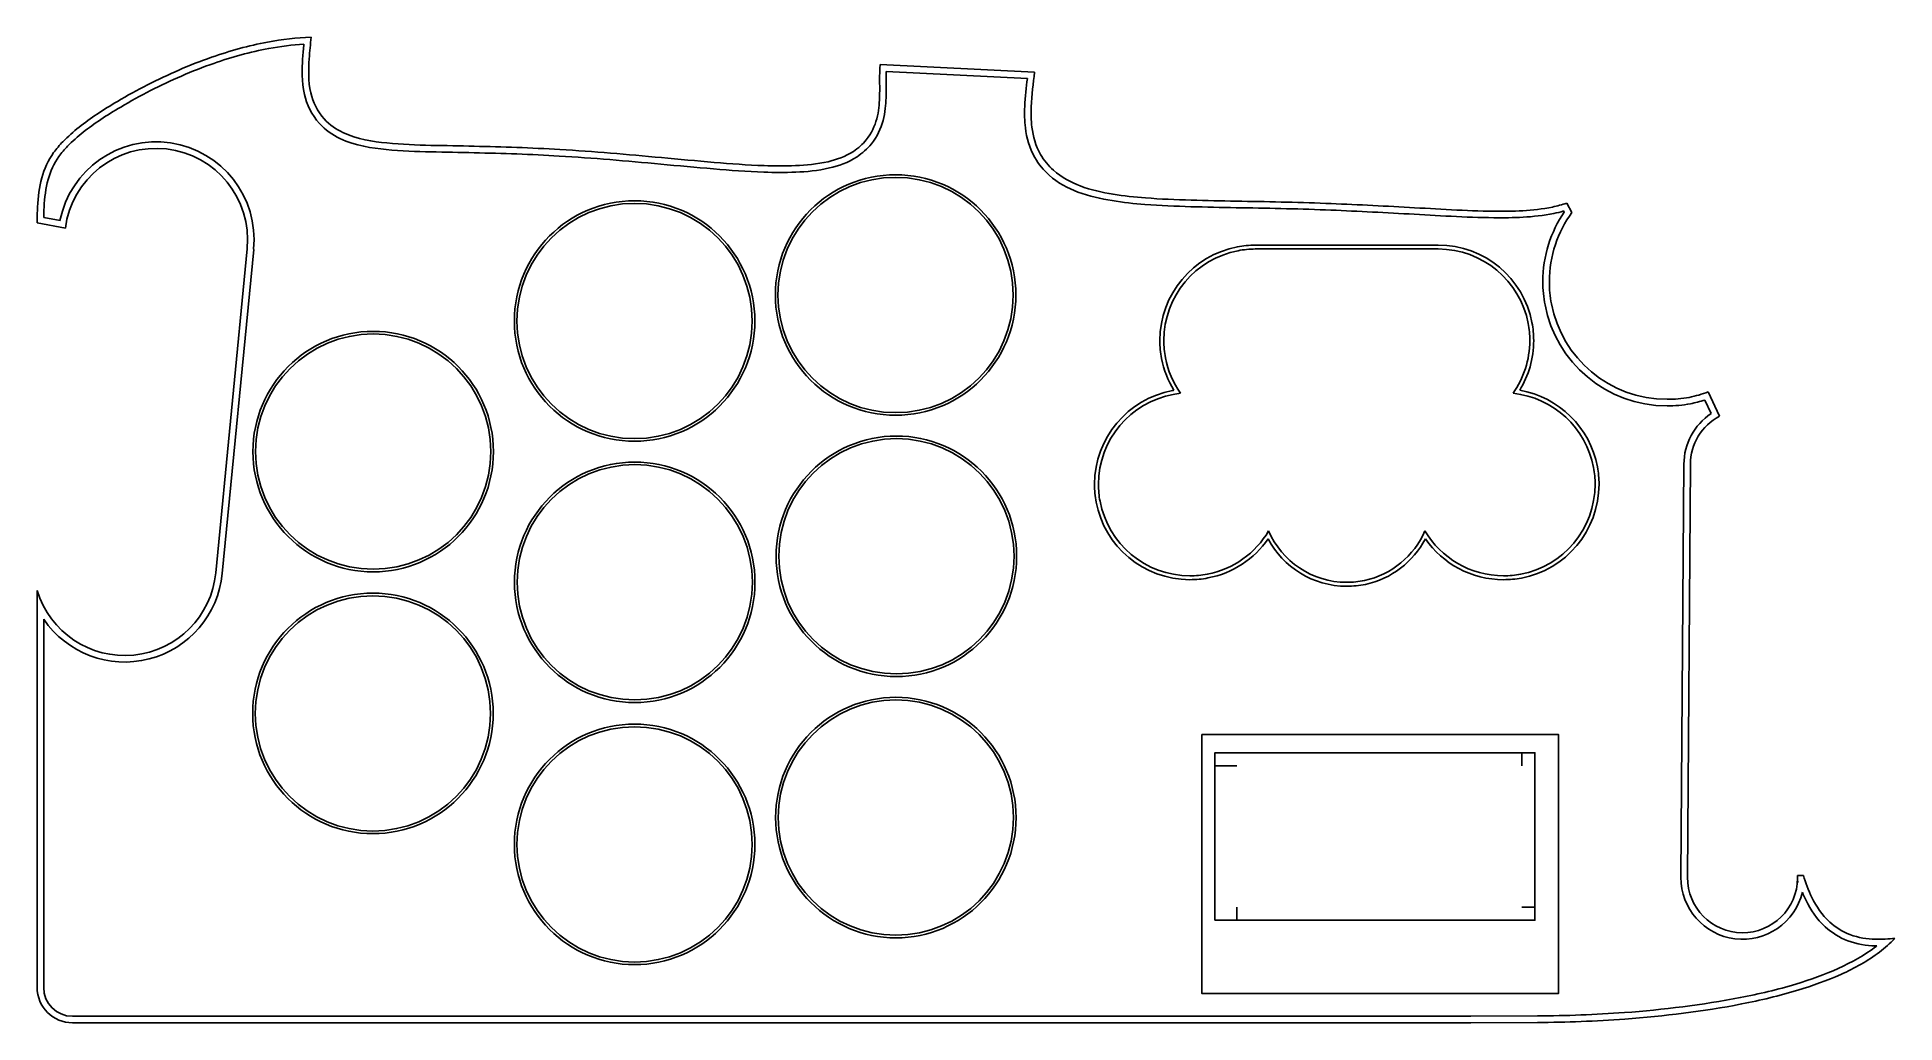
# Model space of a CAD drawing. Header units: millimetres. Extents: x -152 to -10, y 6 to 81.
import ezdxf

# ---------------------------------------------------------------- set-up
doc = ezdxf.new("R2010")
doc.units = ezdxf.units.MM
doc.layers.get('0').update_dxf_attribs({"linetype": 'CONTINUOUS'})

msp = doc.modelspace()

# ---------------------------------------------------------------- linework, layer by layer
for p, q in [((-75.8, 78.42), (-87.61, 79.01)), ((-87.61, 79.01), (-75.8, 78.42)), ((-87.14, 78.49), (-76.35, 77.95)), ((-34.68, 67.7), (-35.08, 68.41)), ((-35.08, 68.41), (-34.68, 67.7)), ((-152.11, 66.9), (-149.95, 66.49)), ((-149.95, 66.49), (-152.11, 66.9)), ((-150.36, 67.08), (-151.61, 67.31)), ((-35.31, 67.81), (-35.27, 67.73)), ((-136.04, 64.92), (-138.44, 40.12)), ((-138.44, 40.12), (-136.04, 64.92)), ((-137.95, 40.07), (-135.54, 64.87)), ((-58.91, 65.2), (-44.91, 65.2)), ((-58.91, 64.9), (-44.91, 64.9)), ((-44.91, 64.9), (-58.91, 64.9)), ((-24.52, 53.34), (-24.04, 52.31)), ((-23.4, 52.11), (-24.25, 53.96)), ((-24.25, 53.96), (-23.4, 52.11)), ((-26.12, 48.43), (-26.35, 16.83)), ((-25.85, 16.83), (-25.62, 48.42)), ((-25.62, 48.42), (-25.85, 16.83)), ((-25.62, 48.42), (-25.85, 16.83)), ((-152.11, 38.77), (-152.11, 35.4)), ((-152.11, 35.4), (-152.11, 38.77)), ((-151.61, 35.4), (-151.61, 36.57)), ((-152.11, 35.4), (-152.11, 8.4)), ((-152.11, 8.4), (-152.11, 35.4)), ((-151.61, 8.4), (-151.61, 35.4)), ((-38.51, 25.35), (-38.51, 26.35)), ((-61, 25.35), (-62, 25.35)), ((-60.31, 25.35), (-61, 25.35)), ((-16.97, 16.98), (-17.42, 16.98)), ((-17.42, 16.98), (-17.42, 16.77)), ((-17.42, 16.98), (-16.97, 16.98)), ((-17.42, 16.77), (-17.42, 16.98)), ((-17.42, 16.48), (-17.34, 16.48)), ((-60.31, 14.55), (-60.31, 13.55)), ((-38.51, 14.55), (-37.51, 14.55)), ((-42.42, 6.2), (-149.41, 6.2)), ((-149.41, 5.7), (-42.41, 5.7)), ((-42.41, 5.7), (-149.41, 5.7)), ((-37.33, 6.22), (-42.42, 6.2)), ((-42.41, 5.7), (-37.33, 5.72)), ((-37.33, 5.72), (-42.41, 5.7))]:
    msp.add_line(p, q)
for points in [[(-63.01, 27.75), (-63.01, 7.95), (-35.71, 7.95), (-35.71, 27.75)], [(-62, 13.55), (-37.51, 13.55), (-37.51, 26.36), (-62, 26.36)]]:
    msp.add_lwpolyline(points, close=True)
for centre, radius in [((-86.43, 61.38), 9.2), ((-86.43, 61.38), 9), ((-86.43, 61.38), 9), ((-106.4, 59.39), 9.2), ((-106.4, 59.39), 9), ((-106.4, 59.39), 9), ((-126.4, 49.4), 9.2), ((-126.4, 49.4), 9), ((-126.4, 49.4), 9), ((-86.37, 41.39), 9.2), ((-86.37, 41.39), 9), ((-86.37, 41.39), 9), ((-106.39, 39.4), 9.2), ((-106.39, 39.4), 9), ((-106.39, 39.4), 9), ((-126.42, 29.37), 9.2), ((-126.42, 29.37), 9), ((-126.42, 29.37), 9), ((-86.41, 21.4), 9.2), ((-86.41, 21.4), 9), ((-86.41, 21.4), 9), ((-106.4, 19.35), 9.2), ((-106.4, 19.35), 9), ((-106.4, 19.35), 9)]:
    msp.add_circle(centre, radius)
for centre, radius, start, end in [((-143.01, 65.6), 7.5, -5.5286, 168.6056), ((-143.01, 65.6), 7, -5.5286, 172.6447), ((-143.01, 65.6), 7, -5.5286, 172.6447), ((-21.41, 48.4), 4.71, 123.9025, 179.599), ((-21.41, 48.4), 4.21, 118.1438, 179.599), ((-21.41, 48.4), 4.21, 118.1438, 179.599), ((-145.41, 40.8), 7, 196.8575, 354.4714), ((-145.41, 40.8), 7, 196.8575, 354.4714), ((-145.41, 40.8), 7.5, 214.2524, 354.4714), ((-21.63, 16.8), 4.71, 179.599, 346.3159), ((-21.63, 16.8), 4.21, 179.599, 359.599), ((-21.63, 16.8), 4.21, 179.599, 359.599), ((-149.41, 8.4), 2.7, 179.9901, 270), ((-149.41, 8.4), 2.7, 179.9901, 270), ((-149.41, 8.4), 2.2, 180.0063, 270)]:
    msp.add_arc(centre, radius, start, end)
for points, knots in [([(-152.11, 66.9), (-152.11, 67.31), (-152.1, 67.71), (-152.08, 68.11), (-152.04, 68.89), (-151.94, 69.63), (-151.75, 70.34), (-151.57, 71.02), (-151.26, 71.69), (-150.85, 72.27), (-150.64, 72.56), (-150.4, 72.85), (-150.14, 73.11), (-149.38, 73.89), (-148.47, 74.59), (-147.52, 75.22), (-147.02, 75.56), (-146.5, 75.88), (-145.97, 76.19), (-144.46, 77.09), (-142.88, 77.89), (-141.26, 78.59), (-140.44, 78.95), (-139.61, 79.28), (-138.76, 79.57), (-137.36, 80.06), (-135.93, 80.46), (-134.48, 80.73), (-133.37, 80.94), (-132.26, 81.07), (-131.15, 81.11)], [0, 0, 0, 0, 0.12709, 0.12709, 0.12709, 0.372273, 0.372273, 0.372273, 0.620008, 0.620008, 0.620008, 0.746155, 0.746155, 0.746155, 1.101649, 1.101649, 1.101649, 1.289127, 1.289127, 1.289127, 1.828521, 1.828521, 1.828521, 2.103423, 2.103423, 2.103423, 2.561579, 2.561579, 2.561579, 2.91003, 2.91003, 2.91003, 2.91003]), ([(-152.11, 66.9), (-152.11, 67.31), (-152.1, 67.71), (-152.08, 68.11), (-152.04, 68.89), (-151.94, 69.63), (-151.75, 70.34), (-151.57, 71.02), (-151.26, 71.69), (-150.85, 72.27), (-150.64, 72.56), (-150.4, 72.85), (-150.14, 73.11), (-149.38, 73.89), (-148.47, 74.59), (-147.52, 75.22), (-147.02, 75.56), (-146.5, 75.88), (-145.97, 76.19), (-144.46, 77.09), (-142.88, 77.89), (-141.26, 78.59), (-140.44, 78.95), (-139.61, 79.28), (-138.76, 79.57), (-137.36, 80.06), (-135.93, 80.46), (-134.48, 80.73), (-133.37, 80.94), (-132.26, 81.07), (-131.15, 81.11)], [0, 0, 0, 0, 0.12709, 0.12709, 0.12709, 0.372273, 0.372273, 0.372273, 0.620008, 0.620008, 0.620008, 0.746155, 0.746155, 0.746155, 1.101649, 1.101649, 1.101649, 1.289127, 1.289127, 1.289127, 1.828521, 1.828521, 1.828521, 2.103423, 2.103423, 2.103423, 2.561579, 2.561579, 2.561579, 2.91003, 2.91003, 2.91003, 2.91003]), ([(-131.15, 81.11), (-131.19, 80.57), (-131.26, 80.02), (-131.3, 79.44), (-131.35, 78.64), (-131.38, 77.76), (-131.17, 76.84), (-131, 76.13), (-130.68, 75.43), (-130.15, 74.85), (-129.73, 74.39), (-129.24, 74.05), (-128.72, 73.81), (-127.6, 73.27), (-126.42, 73.11), (-125.35, 73.01), (-124.21, 72.9), (-123.08, 72.86), (-121.98, 72.83), (-120.87, 72.81), (-119.76, 72.79), (-118.67, 72.76), (-116.49, 72.72), (-114.31, 72.64), (-112.13, 72.51), (-109.54, 72.36), (-106.95, 72.13), (-104.35, 71.89), (-103.01, 71.77), (-101.66, 71.64), (-100.31, 71.53), (-99.05, 71.42), (-97.78, 71.32), (-96.49, 71.28), (-95.71, 71.25), (-94.91, 71.24), (-94.1, 71.28), (-93.29, 71.31), (-92.45, 71.39), (-91.6, 71.58), (-90.96, 71.74), (-90.28, 71.97), (-89.65, 72.37), (-89.29, 72.61), (-88.95, 72.9), (-88.67, 73.26), (-88.28, 73.75), (-88.02, 74.31), (-87.87, 74.87), (-87.72, 75.43), (-87.68, 75.98), (-87.66, 76.48), (-87.63, 77.26), (-87.67, 77.97), (-87.64, 78.61), (-87.63, 78.75), (-87.62, 78.88), (-87.61, 79.01)], [-5.481212, -5.481212, -5.481212, -5.481212, -5.315635, -5.315635, -5.315635, -5.084273, -5.084273, -5.084273, -4.908945, -4.908945, -4.908945, -4.769682, -4.769682, -4.769682, -4.456067, -4.456067, -4.456067, -4.126073, -4.126073, -4.126073, -3.79608, -3.79608, -3.79608, -3.136094, -3.136094, -3.136094, -2.35207, -2.35207, -2.35207, -1.948082, -1.948082, -1.948082, -1.568047, -1.568047, -1.568047, -1.335906, -1.335906, -1.335906, -1.103765, -1.103765, -1.103765, -0.927078, -0.927078, -0.927078, -0.825814, -0.825814, -0.825814, -0.686463, -0.686463, -0.686463, -0.545984, -0.545984, -0.545984, -0.331604, -0.331604, -0.331604, -0.284995, -0.284995, -0.284995, -0.284995]), ([(-131.15, 81.11), (-131.19, 80.57), (-131.26, 80.02), (-131.3, 79.44), (-131.35, 78.64), (-131.38, 77.76), (-131.17, 76.84), (-131, 76.13), (-130.68, 75.43), (-130.15, 74.85), (-129.73, 74.39), (-129.24, 74.05), (-128.72, 73.81), (-127.6, 73.27), (-126.42, 73.11), (-125.35, 73.01), (-124.21, 72.9), (-123.08, 72.86), (-121.98, 72.83), (-120.87, 72.81), (-119.76, 72.79), (-118.67, 72.76), (-116.49, 72.72), (-114.31, 72.64), (-112.13, 72.51), (-109.54, 72.36), (-106.95, 72.13), (-104.35, 71.89), (-103.01, 71.77), (-101.66, 71.64), (-100.31, 71.53), (-99.05, 71.42), (-97.78, 71.32), (-96.49, 71.28), (-95.71, 71.25), (-94.91, 71.24), (-94.1, 71.28), (-93.29, 71.31), (-92.45, 71.39), (-91.6, 71.58), (-90.96, 71.74), (-90.28, 71.97), (-89.65, 72.37), (-89.29, 72.61), (-88.95, 72.9), (-88.67, 73.26), (-88.28, 73.75), (-88.02, 74.31), (-87.87, 74.87), (-87.72, 75.43), (-87.68, 75.98), (-87.66, 76.48), (-87.63, 77.26), (-87.67, 77.97), (-87.64, 78.61), (-87.63, 78.75), (-87.62, 78.88), (-87.61, 79.01)], [-5.481212, -5.481212, -5.481212, -5.481212, -5.315635, -5.315635, -5.315635, -5.084273, -5.084273, -5.084273, -4.908945, -4.908945, -4.908945, -4.769682, -4.769682, -4.769682, -4.456067, -4.456067, -4.456067, -4.126073, -4.126073, -4.126073, -3.79608, -3.79608, -3.79608, -3.136094, -3.136094, -3.136094, -2.35207, -2.35207, -2.35207, -1.948082, -1.948082, -1.948082, -1.568047, -1.568047, -1.568047, -1.335906, -1.335906, -1.335906, -1.103765, -1.103765, -1.103765, -0.927078, -0.927078, -0.927078, -0.825814, -0.825814, -0.825814, -0.686463, -0.686463, -0.686463, -0.545984, -0.545984, -0.545984, -0.331604, -0.331604, -0.331604, -0.284995, -0.284995, -0.284995, -0.284995]), ([(-151.61, 67.31), (-151.6, 67.57), (-151.59, 67.83), (-151.58, 68.09), (-151.54, 68.84), (-151.45, 69.55), (-151.27, 70.21), (-151.11, 70.83), (-150.81, 71.45), (-150.44, 71.98), (-150.25, 72.25), (-150.02, 72.51), (-149.78, 72.77), (-149.06, 73.51), (-148.18, 74.18), (-147.24, 74.81), (-146.75, 75.14), (-146.24, 75.45), (-145.72, 75.76), (-144.22, 76.65), (-142.67, 77.44), (-141.07, 78.13), (-140.25, 78.49), (-139.43, 78.81), (-138.6, 79.1), (-137.22, 79.59), (-135.81, 79.97), (-134.39, 80.24), (-133.49, 80.4), (-132.59, 80.52), (-131.7, 80.58)], [0.043818, 0.043818, 0.043818, 0.043818, 0.12709, 0.12709, 0.12709, 0.372273, 0.372273, 0.372273, 0.620008, 0.620008, 0.620008, 0.746155, 0.746155, 0.746155, 1.101649, 1.101649, 1.101649, 1.289127, 1.289127, 1.289127, 1.828521, 1.828521, 1.828521, 2.103423, 2.103423, 2.103423, 2.561579, 2.561579, 2.561579, 2.848821, 2.848821, 2.848821, 2.848821]), ([(-131.7, 80.58), (-131.73, 80.22), (-131.77, 79.86), (-131.8, 79.47), (-131.85, 78.66), (-131.88, 77.72), (-131.66, 76.73), (-131.48, 75.95), (-131.12, 75.17), (-130.52, 74.51), (-130.05, 74), (-129.5, 73.62), (-128.94, 73.36), (-127.72, 72.78), (-126.48, 72.62), (-125.4, 72.51), (-124.24, 72.4), (-123.1, 72.36), (-121.99, 72.33), (-120.88, 72.31), (-119.77, 72.29), (-118.68, 72.26), (-116.5, 72.22), (-114.33, 72.14), (-112.16, 72.01), (-109.58, 71.86), (-107, 71.64), (-104.4, 71.39), (-103.06, 71.27), (-101.71, 71.14), (-100.36, 71.03), (-99.08, 70.92), (-97.81, 70.83), (-96.51, 70.78), (-95.72, 70.75), (-94.9, 70.74), (-94.07, 70.78), (-93.25, 70.81), (-92.38, 70.89), (-91.49, 71.1), (-90.81, 71.26), (-90.07, 71.5), (-89.38, 71.96), (-88.98, 72.22), (-88.6, 72.55), (-88.28, 72.95), (-87.84, 73.5), (-87.55, 74.12), (-87.39, 74.74), (-87.23, 75.36), (-87.18, 75.94), (-87.16, 76.46), (-87.13, 77.23), (-87.17, 77.91), (-87.14, 78.49)], [-5.422235, -5.422235, -5.422235, -5.422235, -5.315635, -5.315635, -5.315635, -5.084273, -5.084273, -5.084273, -4.908945, -4.908945, -4.908945, -4.769682, -4.769682, -4.769682, -4.456067, -4.456067, -4.456067, -4.126073, -4.126073, -4.126073, -3.79608, -3.79608, -3.79608, -3.136094, -3.136094, -3.136094, -2.35207, -2.35207, -2.35207, -1.948082, -1.948082, -1.948082, -1.568047, -1.568047, -1.568047, -1.335906, -1.335906, -1.335906, -1.103765, -1.103765, -1.103765, -0.927078, -0.927078, -0.927078, -0.825814, -0.825814, -0.825814, -0.686463, -0.686463, -0.686463, -0.545984, -0.545984, -0.545984, -0.34277, -0.34277, -0.34277, -0.34277]), ([(-75.8, 78.42), (-75.88, 77.59), (-76.02, 76.71), (-76.05, 75.77), (-76.08, 75.27), (-76.07, 74.76), (-76, 74.23), (-75.92, 73.52), (-75.72, 72.8), (-75.34, 72.14), (-75.08, 71.68), (-74.74, 71.27), (-74.35, 70.92), (-73.73, 70.37), (-73.02, 70), (-72.31, 69.73), (-71.47, 69.41), (-70.61, 69.23), (-69.79, 69.09), (-68.96, 68.95), (-68.13, 68.87), (-67.32, 68.81), (-64.98, 68.63), (-62.66, 68.61), (-60.37, 68.56), (-58.08, 68.52), (-55.8, 68.48), (-53.51, 68.39), (-51.38, 68.31), (-49.25, 68.2), (-47.12, 68.08), (-44.98, 67.96), (-42.83, 67.82), (-40.65, 67.79), (-39.92, 67.79), (-39.19, 67.79), (-38.45, 67.83), (-37.7, 67.87), (-36.94, 67.95), (-36.17, 68.11), (-35.81, 68.19), (-35.45, 68.28), (-35.08, 68.41)], [-5.710381, -5.710381, -5.710381, -5.710381, -5.449119, -5.449119, -5.449119, -5.310926, -5.310926, -5.310926, -5.12988, -5.12988, -5.12988, -5.005191, -5.005191, -5.005191, -4.803509, -4.803509, -4.803509, -4.563029, -4.563029, -4.563029, -4.322548, -4.322548, -4.322548, -3.633886, -3.633886, -3.633886, -2.945224, -2.945224, -2.945224, -2.302466, -2.302466, -2.302466, -1.659708, -1.659708, -1.659708, -1.445906, -1.445906, -1.445906, -1.232105, -1.232105, -1.232105, -1.132045, -1.132045, -1.132045, -1.132045]), ([(-75.8, 78.42), (-75.88, 77.59), (-76.02, 76.71), (-76.05, 75.77), (-76.08, 75.27), (-76.07, 74.76), (-76, 74.23), (-75.92, 73.52), (-75.72, 72.8), (-75.34, 72.14), (-75.08, 71.68), (-74.74, 71.27), (-74.35, 70.92), (-73.73, 70.37), (-73.02, 70), (-72.31, 69.73), (-71.47, 69.41), (-70.61, 69.23), (-69.79, 69.09), (-68.96, 68.95), (-68.13, 68.87), (-67.32, 68.81), (-64.98, 68.63), (-62.66, 68.61), (-60.37, 68.56), (-58.08, 68.52), (-55.8, 68.48), (-53.51, 68.39), (-51.38, 68.31), (-49.25, 68.2), (-47.12, 68.08), (-44.98, 67.96), (-42.83, 67.82), (-40.65, 67.79), (-39.92, 67.79), (-39.19, 67.79), (-38.45, 67.83), (-37.7, 67.87), (-36.94, 67.95), (-36.17, 68.11), (-35.81, 68.19), (-35.45, 68.28), (-35.08, 68.41)], [-5.710381, -5.710381, -5.710381, -5.710381, -5.449119, -5.449119, -5.449119, -5.310926, -5.310926, -5.310926, -5.12988, -5.12988, -5.12988, -5.005191, -5.005191, -5.005191, -4.803509, -4.803509, -4.803509, -4.563029, -4.563029, -4.563029, -4.322548, -4.322548, -4.322548, -3.633886, -3.633886, -3.633886, -2.945224, -2.945224, -2.945224, -2.302466, -2.302466, -2.302466, -1.659708, -1.659708, -1.659708, -1.445906, -1.445906, -1.445906, -1.232105, -1.232105, -1.232105, -1.132045, -1.132045, -1.132045, -1.132045]), ([(-76.35, 77.95), (-76.43, 77.28), (-76.52, 76.56), (-76.55, 75.79), (-76.58, 75.28), (-76.57, 74.73), (-76.5, 74.16), (-76.41, 73.41), (-76.19, 72.63), (-75.77, 71.89), (-75.48, 71.38), (-75.11, 70.93), (-74.69, 70.55), (-74.01, 69.94), (-73.23, 69.54), (-72.48, 69.26), (-71.6, 68.93), (-70.71, 68.73), (-69.87, 68.6), (-69.02, 68.46), (-68.18, 68.37), (-67.35, 68.31), (-65, 68.13), (-62.66, 68.11), (-60.38, 68.06), (-58.09, 68.02), (-55.81, 67.98), (-53.53, 67.89), (-51.41, 67.81), (-49.28, 67.7), (-47.14, 67.58), (-45.02, 67.46), (-42.85, 67.32), (-40.65, 67.29), (-39.92, 67.29), (-39.17, 67.29), (-38.42, 67.33), (-37.66, 67.38), (-36.87, 67.45), (-36.07, 67.62), (-35.82, 67.67), (-35.57, 67.73), (-35.31, 67.81)], [-5.65565, -5.65565, -5.65565, -5.65565, -5.449119, -5.449119, -5.449119, -5.310926, -5.310926, -5.310926, -5.12988, -5.12988, -5.12988, -5.005191, -5.005191, -5.005191, -4.803509, -4.803509, -4.803509, -4.563029, -4.563029, -4.563029, -4.322548, -4.322548, -4.322548, -3.633886, -3.633886, -3.633886, -2.945224, -2.945224, -2.945224, -2.302466, -2.302466, -2.302466, -1.659708, -1.659708, -1.659708, -1.445906, -1.445906, -1.445906, -1.232105, -1.232105, -1.232105, -1.166407, -1.166407, -1.166407, -1.166407]), ([(-58.91, 65.2), (-59.38, 65.2), (-59.84, 65.15), (-60.28, 65.07), (-63.66, 64.42), (-66.21, 61.44), (-66.21, 57.9)], [0, 0, 0, 0, 0.116624, 0.116624, 0.116624, 1, 1, 1, 1]), ([(-58.91, 64.9), (-59.36, 64.9), (-59.8, 64.85), (-60.23, 64.77), (-63.47, 64.15), (-65.91, 61.3), (-65.91, 57.9)], [0, 0, 0, 0, 0.116624, 0.116624, 0.116624, 1, 1, 1, 1]), ([(-58.91, 64.9), (-59.36, 64.9), (-59.8, 64.85), (-60.23, 64.77), (-63.47, 64.15), (-65.91, 61.3), (-65.91, 57.9)], [0, 0, 0, 0, 0.116624, 0.116624, 0.116624, 1, 1, 1, 1]), ([(-37.61, 57.9), (-37.61, 58.36), (-37.65, 58.82), (-37.74, 59.27), (-38.38, 62.65), (-41.36, 65.2), (-44.91, 65.2)], [0, 0, 0, 0, 0.116608, 0.116608, 0.116608, 1, 1, 1, 1]), ([(-37.91, 57.9), (-37.91, 58.34), (-37.95, 58.79), (-38.03, 59.21), (-38.65, 62.45), (-41.51, 64.9), (-44.91, 64.9)], [0, 0, 0, 0, 0.116608, 0.116608, 0.116608, 1, 1, 1, 1]), ([(-37.91, 57.9), (-37.91, 58.34), (-37.95, 58.79), (-38.03, 59.21), (-38.65, 62.45), (-41.51, 64.9), (-44.91, 64.9)], [0, 0, 0, 0, 0.116608, 0.116608, 0.116608, 1, 1, 1, 1]), ([(-36.91, 62.4), (-36.91, 61.79), (-36.85, 61.19), (-36.74, 60.62), (-35.91, 56.22), (-32.03, 52.9), (-27.41, 52.9)], [0, 0, 0, 0, 0.115987, 0.115987, 0.115987, 1, 1, 1, 1]), ([(-36.41, 62.4), (-36.41, 61.82), (-36.36, 61.26), (-36.25, 60.71), (-35.46, 56.54), (-31.79, 53.4), (-27.41, 53.4)], [0, 0, 0, 0, 0.115987, 0.115987, 0.115987, 1, 1, 1, 1]), ([(-36.41, 62.4), (-36.41, 61.82), (-36.36, 61.26), (-36.25, 60.71), (-35.46, 56.54), (-31.79, 53.4), (-27.41, 53.4)], [0, 0, 0, 0, 0.115987, 0.115987, 0.115987, 1, 1, 1, 1]), ([(-66.21, 57.9), (-66.21, 57.43), (-66.17, 56.97), (-66.08, 56.52), (-65.91, 55.65), (-65.59, 54.83), (-65.14, 54.09)], [0, 0, 0, 0, 0.116636, 0.116636, 0.116636, 0.3455285, 0.3455285, 0.3455285, 0.3455285]), ([(-65.91, 57.9), (-65.91, 57.45), (-65.87, 57.01), (-65.79, 56.58), (-65.6, 55.58), (-65.19, 54.66), (-64.63, 53.86)], [0, 0, 0, 0, 0.116636, 0.116636, 0.116636, 0.3887481, 0.3887481, 0.3887481, 0.3887481]), ([(-65.91, 57.9), (-65.91, 57.45), (-65.87, 57.01), (-65.79, 56.58), (-65.6, 55.58), (-65.19, 54.66), (-64.63, 53.86)], [0, 0, 0, 0, 0.116636, 0.116636, 0.116636, 0.3887481, 0.3887481, 0.3887481, 0.3887481]), ([(-65.14, 54.09), (-65.18, 54.09), (-65.21, 54.08), (-65.25, 54.07), (-68.64, 53.44), (-71.21, 50.46), (-71.21, 46.9)], [0.1041127, 0.1041127, 0.1041127, 0.1041127, 0.1134541, 0.1134541, 0.1134541, 1, 1, 1, 1]), ([(-32.61, 46.9), (-32.61, 47.35), (-32.65, 47.8), (-32.73, 48.23), (-33.29, 51.23), (-35.68, 53.58), (-38.68, 54.09)], [0, 0, 0, 0, 0.1134521, 0.1134521, 0.1134521, 0.8958332, 0.8958332, 0.8958332, 0.8958332]), ([(-64.63, 53.86), (-64.82, 53.84), (-65.01, 53.81), (-65.19, 53.78), (-68.45, 53.17), (-70.91, 50.31), (-70.91, 46.9)], [0.0627506, 0.0627506, 0.0627506, 0.0627506, 0.1134541, 0.1134541, 0.1134541, 1, 1, 1, 1]), ([(-64.63, 53.86), (-64.82, 53.84), (-65.01, 53.81), (-65.19, 53.78), (-68.45, 53.17), (-70.91, 50.31), (-70.91, 46.9)], [0.0627506, 0.0627506, 0.0627506, 0.0627506, 0.1134541, 0.1134541, 0.1134541, 1, 1, 1, 1]), ([(-32.91, 46.9), (-32.91, 47.33), (-32.95, 47.76), (-33.03, 48.18), (-33.59, 51.2), (-36.1, 53.54), (-39.19, 53.86)], [0, 0, 0, 0, 0.1134521, 0.1134521, 0.1134521, 0.9372548, 0.9372548, 0.9372548, 0.9372548]), ([(-32.91, 46.9), (-32.91, 47.33), (-32.95, 47.76), (-33.03, 48.18), (-33.59, 51.2), (-36.1, 53.54), (-39.19, 53.86)], [0, 0, 0, 0, 0.1134521, 0.1134521, 0.1134521, 0.9372548, 0.9372548, 0.9372548, 0.9372548]), ([(-27.41, 53.4), (-26.83, 53.4), (-26.27, 53.45), (-25.72, 53.55), (-25.21, 53.65), (-24.72, 53.79), (-24.25, 53.96)], [0, 0, 0, 0, 0.116527, 0.116527, 0.116527, 0.2234417, 0.2234417, 0.2234417, 0.2234417]), ([(-27.41, 53.4), (-26.83, 53.4), (-26.27, 53.45), (-25.72, 53.55), (-25.21, 53.65), (-24.72, 53.79), (-24.25, 53.96)], [0, 0, 0, 0, 0.116527, 0.116527, 0.116527, 0.2234417, 0.2234417, 0.2234417, 0.2234417]), ([(-27.41, 52.9), (-26.8, 52.9), (-26.2, 52.95), (-25.62, 53.06), (-25.25, 53.14), (-24.88, 53.23), (-24.52, 53.34)], [0, 0, 0, 0, 0.116527, 0.116527, 0.116527, 0.1922505, 0.1922505, 0.1922505, 0.1922505]), ([(-71.21, 46.9), (-71.21, 46.43), (-71.17, 45.98), (-71.08, 45.54), (-70.45, 42.15), (-67.46, 39.6), (-63.91, 39.6)], [0, 0, 0, 0, 0.11504, 0.11504, 0.11504, 1, 1, 1, 1]), ([(-70.91, 46.9), (-70.91, 46.45), (-70.87, 46.02), (-70.79, 45.6), (-70.18, 42.35), (-67.32, 39.9), (-63.91, 39.9)], [0, 0, 0, 0, 0.11504, 0.11504, 0.11504, 1, 1, 1, 1]), ([(-70.91, 46.9), (-70.91, 46.45), (-70.87, 46.02), (-70.79, 45.6), (-70.18, 42.35), (-67.32, 39.9), (-63.91, 39.9)], [0, 0, 0, 0, 0.11504, 0.11504, 0.11504, 1, 1, 1, 1]), ([(-39.91, 39.9), (-39.47, 39.9), (-39.03, 39.94), (-38.61, 40.02), (-35.36, 40.63), (-32.91, 43.48), (-32.91, 46.9)], [0, 0, 0, 0, 0.115038, 0.115038, 0.115038, 1, 1, 1, 1]), ([(-39.91, 39.9), (-39.47, 39.9), (-39.03, 39.94), (-38.61, 40.02), (-35.36, 40.63), (-32.91, 43.48), (-32.91, 46.9)], [0, 0, 0, 0, 0.115038, 0.115038, 0.115038, 1, 1, 1, 1]), ([(-39.91, 39.6), (-39.45, 39.6), (-38.99, 39.64), (-38.55, 39.72), (-35.17, 40.36), (-32.61, 43.34), (-32.61, 46.9)], [0, 0, 0, 0, 0.115038, 0.115038, 0.115038, 1, 1, 1, 1]), ([(-63.91, 39.9), (-63.46, 39.9), (-63.02, 39.94), (-62.59, 40.02), (-60.59, 40.4), (-58.89, 41.64), (-57.89, 43.33)], [0, 0, 0, 0, 0.1166084, 0.1166084, 0.1166084, 0.6629276, 0.6629276, 0.6629276, 0.6629276]), ([(-63.91, 39.9), (-63.46, 39.9), (-63.02, 39.94), (-62.59, 40.02), (-60.59, 40.4), (-58.89, 41.64), (-57.89, 43.33)], [0, 0, 0, 0, 0.1166084, 0.1166084, 0.1166084, 0.6629276, 0.6629276, 0.6629276, 0.6629276]), ([(-63.91, 39.6), (-63.44, 39.6), (-62.98, 39.64), (-62.54, 39.73), (-60.63, 40.09), (-58.99, 41.19), (-57.93, 42.72)], [0, 0, 0, 0, 0.1166084, 0.1166084, 0.1166084, 0.614278, 0.614278, 0.614278, 0.614278]), ([(-51.91, 39.4), (-51.45, 39.4), (-50.99, 39.44), (-50.56, 39.54), (-48.47, 39.98), (-46.76, 41.42), (-45.93, 43.33)], [0, 0, 0, 0, 0.1292056, 0.1292056, 0.1292056, 0.7461866, 0.7461866, 0.7461866, 0.7461866]), ([(-51.91, 39.4), (-51.45, 39.4), (-50.99, 39.44), (-50.56, 39.54), (-48.47, 39.98), (-46.76, 41.42), (-45.93, 43.33)], [0, 0, 0, 0, 0.1292056, 0.1292056, 0.1292056, 0.7461866, 0.7461866, 0.7461866, 0.7461866]), ([(-51.91, 39.1), (-51.43, 39.1), (-50.95, 39.15), (-50.49, 39.24), (-48.5, 39.66), (-46.82, 40.97), (-45.9, 42.72)], [0, 0, 0, 0, 0.1292056, 0.1292056, 0.1292056, 0.6942427, 0.6942427, 0.6942427, 0.6942427]), ([(-17.05, 15.68), (-16.97, 15.47), (-16.87, 15.26), (-16.77, 15.06), (-16.43, 14.35), (-15.96, 13.64), (-15.3, 13.04), (-14.8, 12.59), (-14.22, 12.22), (-13.58, 11.98), (-12.88, 11.71), (-12.16, 11.6), (-11.48, 11.59), (-11.44, 11.58), (-11.4, 11.58), (-11.35, 11.58)], [-1.079272, -1.079272, -1.079272, -1.079272, -1.0217199, -1.0217199, -1.0217199, -0.8266914, -0.8266914, -0.8266914, -0.6799052, -0.6799052, -0.6799052, -0.515628, -0.515628, -0.515628, -0.5049352, -0.5049352, -0.5049352, -0.5049352]), ([(-16.97, 16.98), (-16.8, 16.41), (-16.6, 15.84), (-16.32, 15.28), (-16, 14.61), (-15.56, 13.96), (-14.96, 13.41), (-14.51, 13), (-13.98, 12.67), (-13.41, 12.45), (-12.76, 12.2), (-12.1, 12.1), (-11.47, 12.09), (-10.95, 12.07), (-10.45, 12.11), (-9.98, 12.16)], [-1.1859812, -1.1859812, -1.1859812, -1.1859812, -1.0217199, -1.0217199, -1.0217199, -0.8266914, -0.8266914, -0.8266914, -0.6799052, -0.6799052, -0.6799052, -0.515628, -0.515628, -0.515628, -0.3801812, -0.3801812, -0.3801812, -0.3801812]), ([(-16.97, 16.98), (-16.8, 16.41), (-16.6, 15.84), (-16.32, 15.28), (-16, 14.61), (-15.56, 13.96), (-14.96, 13.41), (-14.51, 13), (-13.98, 12.67), (-13.41, 12.45), (-12.76, 12.2), (-12.1, 12.1), (-11.47, 12.09), (-10.95, 12.07), (-10.45, 12.11), (-9.98, 12.16)], [-1.1859812, -1.1859812, -1.1859812, -1.1859812, -1.0217199, -1.0217199, -1.0217199, -0.8266914, -0.8266914, -0.8266914, -0.6799052, -0.6799052, -0.6799052, -0.515628, -0.515628, -0.515628, -0.3801812, -0.3801812, -0.3801812, -0.3801812]), ([(-9.98, 12.16), (-9.99, 12.15), (-9.99, 12.14), (-10, 12.13), (-10.34, 11.77), (-10.73, 11.42), (-11.15, 11.11), (-12.05, 10.43), (-13.04, 9.88), (-14.11, 9.4), (-15.16, 8.93), (-16.28, 8.53), (-17.41, 8.19), (-18.82, 7.76), (-20.26, 7.42), (-21.71, 7.14), (-24.64, 6.56), (-27.62, 6.21), (-30.63, 5.99), (-32.86, 5.82), (-35.1, 5.74), (-37.33, 5.72)], [0.228694, 0.228694, 0.228694, 0.228694, 0.233064, 0.233064, 0.233064, 0.404734, 0.404734, 0.404734, 0.767816, 0.767816, 0.767816, 1.130899, 1.130899, 1.130899, 1.583996, 1.583996, 1.583996, 2.492625, 2.492625, 2.492625, 3.167993, 3.167993, 3.167993, 3.167993]), ([(-9.98, 12.16), (-9.99, 12.15), (-9.99, 12.14), (-10, 12.13), (-10.34, 11.77), (-10.73, 11.42), (-11.15, 11.11), (-12.05, 10.43), (-13.04, 9.88), (-14.11, 9.4), (-15.16, 8.93), (-16.28, 8.53), (-17.41, 8.19), (-18.82, 7.76), (-20.26, 7.42), (-21.71, 7.14), (-24.64, 6.56), (-27.62, 6.21), (-30.63, 5.99), (-32.86, 5.82), (-35.1, 5.74), (-37.33, 5.72)], [0.228694, 0.228694, 0.228694, 0.228694, 0.233064, 0.233064, 0.233064, 0.404734, 0.404734, 0.404734, 0.767816, 0.767816, 0.767816, 1.130899, 1.130899, 1.130899, 1.583996, 1.583996, 1.583996, 2.492625, 2.492625, 2.492625, 3.167993, 3.167993, 3.167993, 3.167993]), ([(-11.35, 11.58), (-11.39, 11.56), (-11.42, 11.53), (-11.45, 11.5), (-12.31, 10.86), (-13.27, 10.33), (-14.31, 9.86), (-15.35, 9.39), (-16.44, 9), (-17.55, 8.66), (-18.95, 8.24), (-20.36, 7.91), (-21.81, 7.63), (-24.71, 7.06), (-27.68, 6.71), (-30.67, 6.48), (-32.89, 6.32), (-35.12, 6.24), (-37.33, 6.22)], [0.390113, 0.390113, 0.390113, 0.390113, 0.404734, 0.404734, 0.404734, 0.767816, 0.767816, 0.767816, 1.130899, 1.130899, 1.130899, 1.583996, 1.583996, 1.583996, 2.492625, 2.492625, 2.492625, 3.167993, 3.167993, 3.167993, 3.167993])]:
    msp.add_open_spline(points, degree=3, knots=knots)
for points in [[(-35.27, 67.73), (-36.3, 66.21), (-36.91, 64.37), (-36.91, 62.4)], [(-34.68, 67.7), (-35.77, 66.21), (-36.41, 64.38), (-36.41, 62.4)], [(-34.68, 67.7), (-35.77, 66.21), (-36.41, 64.38), (-36.41, 62.4)], [(-39.19, 53.86), (-38.38, 55), (-37.91, 56.4), (-37.91, 57.9)], [(-39.19, 53.86), (-38.38, 55), (-37.91, 56.4), (-37.91, 57.9)], [(-38.68, 54.09), (-38, 55.2), (-37.61, 56.51), (-37.61, 57.9)], [(-57.93, 42.72), (-56.78, 40.56), (-54.51, 39.1), (-51.91, 39.1)], [(-57.89, 43.33), (-56.89, 41.01), (-54.58, 39.4), (-51.91, 39.4)], [(-57.89, 43.33), (-56.89, 41.01), (-54.58, 39.4), (-51.91, 39.4)], [(-45.93, 43.33), (-44.71, 41.27), (-42.47, 39.9), (-39.91, 39.9)], [(-45.93, 43.33), (-44.71, 41.27), (-42.47, 39.9), (-39.91, 39.9)], [(-45.9, 42.72), (-44.57, 40.83), (-42.38, 39.6), (-39.91, 39.6)]]:
    msp.add_open_spline(points, degree=3)

doc.saveas('drawing.dxf')
